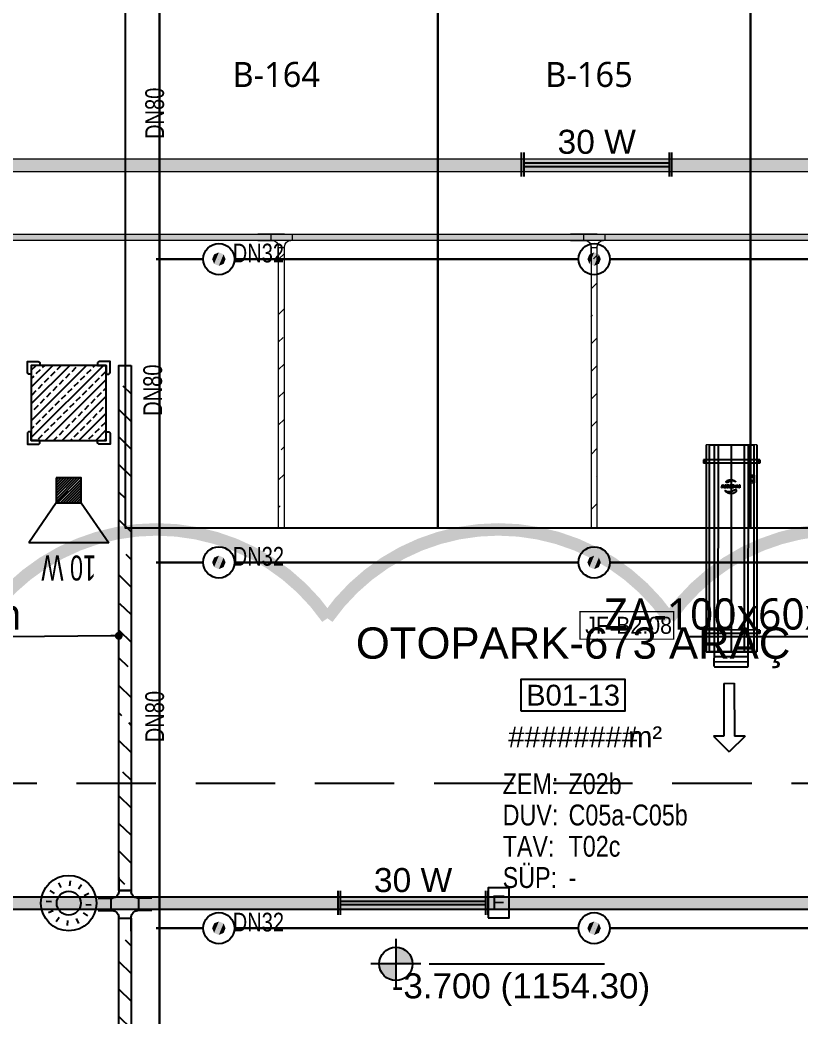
# Model space of a CAD drawing. Header units: millimetres. Extents: x -379292 to 1221486, y 92049 to 447512.
# Drawn here: x -184545 to -178301, y 235708 to 243681 of the extents above; entities that cross this region are included whole.
import ezdxf
from ezdxf import colors
from ezdxf.entities.mleader import LeaderData, LeaderLine
from ezdxf.enums import TextEntityAlignment as Align
from ezdxf.math import Vec2, Vec3

# ---------------------------------------------------------------- set-up
doc = ezdxf.new("R2010")
doc.units = ezdxf.units.MM
doc.linetypes.add('HIDDEN', pattern=[9.525, 6.35, -3.175])
for name, color, linetype in [('-M-YNGN-SPR-YUK', 7, 'Continuous'), ('-M-YNGN-ZON1-CAP-', 7, 'Continuous'), ('-M-YNGN-ZON1-SPR-', 7, 'Continuous'), ('05_HATCH CONCRETE', 141, 'Continuous'), ('05_HATCH SOLID-1', 252, 'Continuous'), ('05_MATERIAL TEXT', 112, 'Continuous'), ('05_PLAN LEVEL', 2, 'Continuous'), ('05_ROOM M2', 161, 'Continuous'), ('05_ROOM NAME', 153, 'Continuous'), ('05_ROOM NUMBER', 152, 'Continuous'), ('05_SYMBOL', 2, 'Continuous'), ('08_DEDECTOR FLASOR', 3, 'Continuous'), ('08_HORN', 4, 'Continuous'), ('08_LAMP', 4, 'Continuous'), ('08_LOUD SYSTEM', 4, 'Continuous'), ('202-A-Y-MahalAd', 141, 'Continuous'), ('AIR-J-U-355', 2, 'Continuous'), ('E_CT_ZA', 6, 'Continuous'), ('EYazı', 7, 'Continuous'), ('JF355', 2, 'Continuous')]:
    doc.layers.add(name, color=color, linetype=linetype)
for name, color, linetype, lineweight in [('-M-YNGN-ZON1', 5, 'SP', 30), ('Aironn-Kodlama', 7, 'Continuous', 0), ('E_CT_AYDINLATMA', 3, 'Continuous', 9), ('E_CT_KIRMIZI', 1, 'Continuous', 9)]:
    doc.layers.add(name, color=color, linetype=linetype, lineweight=lineweight)
doc.styles.add('CIZGI', font='tahoma.ttf', dxfattribs={"width": 0.8, "oblique": 20})
doc.styles.add('DIM', font='arial.ttf')
doc.styles.add('PIPESIZE', font='hcad.shx', dxfattribs={"width": 0.8})
doc.styles.add('SPR-NOT', font='romans.shx')
doc.styles.get("Standard").update_dxf_attribs({"font": 'segoeuil.ttf'})
doc.styles.add('TR', font='tsimpali.shx', dxfattribs={"width": 0.7})
doc.styles.add('YAZI-2', font='arial.ttf', dxfattribs={"height": 2})
doc.styles.add('YAZI-3', font='arial.ttf', dxfattribs={"height": 3})
doc.linetypes.add('SP', pattern='A,2,-0.1,["SP",CIZGI,S=0.14,R=0.2,X=0,Y=-0.07],-0.255', length=2.355)

# ---------------------------------------------------------------- blocks, each defined once
blk = doc.blocks.new('başlık')
at = {"layer": '05_MATERIAL TEXT', "style": 'DIM', "width": 0.8}
for s, p in [('ZEM:', (0, 50)), ('DUV:', (0, -100)), ('TAV:', (0, -250)), ('SÜP:', (0, -400))]:
    blk.add_text(s, height=100, dxfattribs=at).set_placement(p, align=Align.MIDDLE_LEFT)
blk = doc.blocks.new('MAHAL')
at = {"layer": '05_ROOM NUMBER'}
blk.add_lwpolyline([(-5.458, -10.749), (4.542, -10.749), (4.542, -7.749), (-5.458, -7.749)], close=True, dxfattribs=at)
at = {"layer": '05_HATCH SOLID-1', "xscale": 0.02, "yscale": 0.02, "zscale": 0.02}
blk.add_blockref('başlık', (-7.212, -18.749), dxfattribs=at)
at = {"layer": '05_MATERIAL TEXT', "style": 'DIM', "width": 0.8}
for tag, p in [('ZEMİN', (-0.891, -17.749)), ('DUVAR', (-0.891, -20.749)), ('TAVAN', (-0.891, -23.749)), ('SÜPÜRGELİK', (-0.891, -26.749))]:
    blk.add_attdef(tag, text='', height=2, dxfattribs=at).set_placement(p, align=Align.MIDDLE_LEFT)
at = {"layer": '05_ROOM M2', "insert": (6.453, -13.242), "char_height": 2, "attachment_point": 5, "style": 'YAZI-2'}
blk.add_mtext_dynamic_manual_height_columns('m²', width=6.93867, gutter_width=625, heights=[0], dxfattribs=at)
at = {"layer": '05_ROOM M2', "style": 'YAZI-2'}
blk.add_attdef('MAHALM2', text='', height=2, dxfattribs=at).set_placement((-0.458, -13.249), align=Align.MIDDLE_CENTER)
at = {"layer": '05_ROOM NAME', "style": 'YAZI-3'}
for tag, p in [('INGMAHALADI', (-0.458, 0.751)), ('TURMAHALADI', (-0.458, -4.249))]:
    blk.add_attdef(tag, text='', height=3, dxfattribs=at).set_placement(p, align=Align.MIDDLE_CENTER)
at = {"layer": '05_ROOM NUMBER', "style": 'YAZI-2'}
blk.add_attdef('MAHALNO', text='', height=2, dxfattribs=at).set_placement((-0.458, -9.249), align=Align.MIDDLE_CENTER)
blk = doc.blocks.new('202_Vida')
at = {"color": 0, "linetype": 'ByBlock', "ltscale": 0.2}
for points in [[(0.96, 0), (-0.96, 0)], [(0, 0.96), (0, -0.96)]]:
    blk.add_lwpolyline(points, dxfattribs=at)
at = {"color": 0, "linetype": 'ByBlock'}
for radius in [0.42, 0.23, 0.155]:
    blk.add_circle((0, 0), radius, dxfattribs=at)
blk = doc.blocks.new('202_Stoper')
at = {"color": 0, "linetype": 'ByBlock'}
for points in [[(-750, -30), (-750, -75), (-900, -75), (-900, 75), (-750, 75), (-750, 30)], [(750, -30), (750, -75), (900, -75), (900, 75), (750, 75), (750, 30)]]:
    blk.add_lwpolyline(points, dxfattribs=at)
blk.add_lwpolyline([(825, -30, 1), (825, 30), (-825, 30, 1), (-825, -30)], format="xyb", close=True, dxfattribs=at)
at = {"color": 0, "linetype": 'ByBlock', "yscale": 10, "zscale": 10, "rotation": 180}
for p, xscale in [((-877, 53), -10), ((-772, 53), 10), ((772, 53), -10), ((877, 53), 10)]:
    blk.add_blockref('202_Vida', p, dxfattribs=dict(at, xscale=xscale))
at = {"color": 0, "linetype": 'ByBlock', "yscale": 10, "zscale": 10}
for p, xscale in [((-877, -52), 10), ((-772, -52), -10), ((772, -52), 10), ((877, -52), -10)]:
    blk.add_blockref('202_Vida', p, dxfattribs=dict(at, xscale=xscale))
blk = doc.blocks.new('202_Mahalblok')
at = {"color": 0, "linetype": 'ByBlock', "flags": 128}
blk.add_lwpolyline([(0, 0), (0, 5000), (2500, 5000), (2500, 0)], close=True, dxfattribs=at)
at = {"color": 252}
blk.add_blockref('202_Stoper', (1250, 750), dxfattribs=at)
at = {"color": 0, "linetype": 'ByBlock', "ltscale": 25}
blk.add_attdef('MAHALNO', text='', height=200, dxfattribs=at).set_placement((1208.7, 1390), align=Align.BOTTOM_CENTER)
blk = doc.blocks.new('PLAN KOT IKILI')
at = {"layer": '05_PLAN LEVEL'}
h = blk.add_hatch(color=2, dxfattribs=at)
h.paths.add_polyline_path([(0, 2), (0, 0), (2, 0, 0.414214)])
h.paths.add_polyline_path([(0, 0), (-2, 0, 0.414214), (0, -2)])
at = {"layer": '05_PLAN LEVEL', "color": 2}
for p, q in [((0, 3), (0, -3)), ((3, 0), (-3, 0)), ((4, 0), (25, 0))]:
    blk.add_line(p, q, dxfattribs=at)
blk.add_circle((0, 0), 2, dxfattribs=at)
at = {"layer": '05_PLAN LEVEL', "style": 'YAZI-3'}
for tag, p in [('BITMISKOT', (15, 3)), ('KABAKOT', (15, -3))]:
    blk.add_attdef(tag, text='', height=3, dxfattribs=at).set_placement(p, align=Align.MIDDLE)
blk = doc.blocks.new('bariyer')
at = {"color": 8, "ltscale": 25}
blk.add_lwpolyline([(0, -70), (15, -70, 0.414214), (30, -55), (30, 30), (-55, 30, 0.414214), (-70, 15), (-70, 0), (0, 0)], format="xyb", close=True, dxfattribs=at)
blk = doc.blocks.new('OtoParkBodrumKatMimari')
at = {"layer": '05_HATCH CONCRETE'}
h = blk.add_hatch(dxfattribs=at)
h.set_pattern_fill('ANSI33', color=8, scale=15, angle=180, style=0)
h.set_pattern_definition([(225, (905000, -3e-07), (67.351921, -67.351921), []), (225, (904932.65, -3e-07), (67.351921, -67.351921), [47.625, -23.8125])])
h.paths.add_polyline_path([(62500, 140100), (61900, 140100), (61900, 139500), (62500, 139500)])
at = {"color": 5}
blk.add_lwpolyline([(62500, 140100), (61900, 140100), (61900, 139500), (62500, 139500)], close=True, dxfattribs=at)
at = {"layer": '05_SYMBOL', "color": 252, "linetype": 'HIDDEN', "ltscale": 100}
blk.add_lwpolyline([(17400, 138758.7, 0.414214), (19400, 136758.7), (128500, 136758.7, 0.414214), (130500, 138758.7), (130500, 148800, 0.414214), (128500, 150800), (19400, 150800, 0.414214), (17400, 148800), (17400, 138758.7)], format="xyb", dxfattribs=at)
at = {"layer": '05_PLAN LEVEL'}
ref = blk.add_blockref('PLAN KOT IKILI', (64815, 135313.8), dxfattribs=dict(at, xscale=66.66666666666666, yscale=66.66666666666666, zscale=66.66666666666666))
ref.add_attrib('KABAKOT', '-3.700 (1154.30)', dxfattribs={"height": 200, "style": 'YAZI-3'}).set_placement((65815, 135113.8), align=Align.MIDDLE)
at = {"layer": '05_ROOM NUMBER'}
ref = blk.add_blockref('MAHAL', (66270, 138234), dxfattribs=dict(at, xscale=83.33333333333333, yscale=83.33333333333333, zscale=83.33333333333333))
ref.add_attrib('TURMAHALADI', 'OTOPARK-673 ARAÇ', dxfattribs={"layer": '05_ROOM NAME', "height": 250, "style": 'YAZI-3'}).set_placement((66231.8, 137879.9), align=Align.MIDDLE_CENTER)
ref.add_attrib('MAHALNO', 'B01-13', dxfattribs={"height": 166.67, "style": 'YAZI-2'}).set_placement((66231.8, 137463.2), align=Align.MIDDLE_CENTER)
ref.add_attrib('MAHALM2', '########', dxfattribs={"layer": '05_ROOM M2', "height": 166.67, "style": 'YAZI-2'}).set_placement((66231.8, 137129.9), align=Align.MIDDLE_CENTER)
ref.add_attrib('ZEMİN', 'Z02b', dxfattribs={"layer": '05_MATERIAL TEXT', "height": 166.67, "style": 'DIM', "width": 0.8}).set_placement((66195.7, 136754.9), align=Align.MIDDLE_LEFT)
ref.add_attrib('DUVAR', 'C05a-C05b', dxfattribs={"layer": '05_MATERIAL TEXT', "height": 166.67, "style": 'DIM', "width": 0.8}).set_placement((66195.7, 136504.9), align=Align.MIDDLE_LEFT)
ref.add_attrib('TAVAN', 'T02c', dxfattribs={"layer": '05_MATERIAL TEXT', "height": 166.67, "style": 'DIM', "width": 0.8}).set_placement((66195.7, 136254.9), align=Align.MIDDLE_LEFT)
ref.add_attrib('SÜPÜRGELİK', '-', dxfattribs={"layer": '05_MATERIAL TEXT', "height": 166.7, "style": 'DIM', "width": 0.8}).set_placement((66195.7, 136004.9), align=Align.MIDDLE_LEFT)
at = {"layer": '05_SYMBOL', "color": 8, "xscale": -1}
blk.add_blockref('bariyer', (61900, 140100), dxfattribs=at)
at = {"layer": '05_SYMBOL', "color": 8}
blk.add_blockref('bariyer', (62500, 140100), dxfattribs=at)
at = {"layer": '05_SYMBOL', "color": 8, "rotation": 180}
blk.add_blockref('bariyer', (61900, 139500), dxfattribs=at)
at = {"layer": '05_SYMBOL', "color": 8, "xscale": -1, "rotation": 180}
blk.add_blockref('bariyer', (62500, 139500), dxfattribs=at)
at = {"layer": '202-A-Y-MahalAd', "color": 8, "ltscale": 25}
ref = blk.add_blockref('202_Mahalblok', (62650, 143800), dxfattribs=dict(at, xscale=-1, rotation=180))
ref.add_attrib('MAHALNO', 'B-164', dxfattribs={"layer": '0', "color": 0, "linetype": 'ByBlock', "ltscale": 25, "height": 200}).set_placement((63858.7, 142266.6), align=Align.BOTTOM_CENTER)
ref = blk.add_blockref('202_Mahalblok', (65150, 143800), dxfattribs=dict(at, xscale=-1, rotation=180))
ref.add_attrib('MAHALNO', 'B-165', dxfattribs={"layer": '0', "color": 0, "linetype": 'ByBlock', "ltscale": 25, "height": 200}).set_placement((66358.7, 142266.6), align=Align.BOTTOM_CENTER)
ref = blk.add_blockref('202_Mahalblok', (67650, 143800), dxfattribs=dict(at, xscale=-1, rotation=180))
ref.add_attrib('MAHALNO', 'B-166', dxfattribs={"layer": '0', "color": 0, "linetype": 'ByBlock', "ltscale": 25, "height": 200}).set_placement((68858.7, 142266.6), align=Align.BOTTOM_CENTER)
blk = doc.blocks.new('SP-C-UP-12')
at = {"ltscale": 10}
blk.add_line((0, 0), (0, 0), dxfattribs=at)
at = {"color": 1, "linetype": 'Continuous'}
blk.add_circle((0, 0), 12.5, dxfattribs=at)
at = {"ltscale": 10}
for points in [[(-5.37, 0), (-3.8, 3.8), (-3.8, -3.8), (0, 5.37)], [(-3.8, -3.8), (0, 5.37), (0, -5.37), (3.8, 3.8)], [(0, -5.37), (3.8, 3.8), (3.8, -3.8), (5.37, 0)]]:
    blk.add_solid(points, dxfattribs=at)
at = {"layer": '-M-YNGN-SPR-YUK', "style": 'SPR-NOT', "width": 0.5, "flags": 9}
for tag, p in [('YUK', (0, 17.77)), ('CAP', (0, 14.42)), ('TIP', (0.2, 10.78))]:
    blk.add_attdef(tag, text='', height=2.5, dxfattribs=at).set_placement(p, align=Align.MIDDLE_CENTER)
blk = doc.blocks.new('A$C69E769C9')
at = {"layer": '-M-YNGN-ZON1', "linetype": 'SP', "ltscale": 500}
for p, q in [((5329.84, 0), (5329.84, -2214.72)), ((5364.84, -627.22), (5327.34, -627.22)), ((5552.34, -627.22), (5389.84, -627.22)), ((5552.34, -627.22), (5664.84, -627.22)), ((5689.84, -627.22), (5964.84, -627.22)), ((5364.84, -869.72), (5327.34, -869.72)), ((5552.34, -869.72), (5389.84, -869.72)), ((5552.34, -869.72), (5664.84, -869.72)), ((5689.84, -869.72), (5964.84, -869.72)), ((5364.84, -1162.22), (5327.34, -1162.22)), ((5552.34, -1162.22), (5389.84, -1162.22)), ((5552.34, -1162.22), (5664.84, -1162.22)), ((5689.84, -1162.22), (5964.84, -1162.22))]:
    blk.add_line(p, q, dxfattribs=at)
at = {"layer": '-M-YNGN-ZON1-SPR-', "linetype": 'Continuous'}
for p in [(5377.34, -627.22), (5677.34, -627.22), (5377.34, -869.72), (5677.34, -869.72), (5377.34, -1162.22), (5677.34, -1162.22)]:
    blk.add_blockref('SP-C-UP-12', p, dxfattribs=at)
at = {"layer": '-M-YNGN-ZON1-CAP-', "ltscale": 20, "style": 'PIPESIZE', "width": 0.8}
for p in [(5326, -510.64), (5324.43, -732.02), (5326, -993.05)]:
    blk.add_text('DN80', height=15, rotation=90, dxfattribs=at).set_placement(p, align=Align.MIDDLE_CENTER)
for p in [(5408.92, -622.38), (5408.92, -864.88), (5408.92, -1157.38)]:
    blk.add_text('DN32', height=15, dxfattribs=at).set_placement(p, align=Align.MIDDLE_CENTER)
blk = doc.blocks.new('*U619')
h = blk.add_hatch()
h.set_pattern_fill('ANSI33', color=0, scale=50, angle=1, style=0)
h.paths.add_polyline_path([(-8121.8, 100), (40923.2, 100), (40923.2, 0), (-8121.8, 0)])
at = {"color": 0}
blk.add_lwpolyline([(-8121.8, 100), (40923.2, 100), (40923.2, 0), (-8121.8, 0)], close=True, dxfattribs=at)
at = {"ltscale": 25, "flags": 1}
for tag, p in [('YUKSEKLIK', (-228.6, -148.7)), ('KALINLIK', (-228.6, -213.3))]:
    blk.add_attdef(tag, p, '', height=50, dxfattribs=at)
blk = doc.blocks.new('*U653')
h = blk.add_hatch()
h.set_pattern_fill('ANSI33', color=0, scale=50, angle=1, style=0)
h.paths.add_polyline_path([(-115024.3, 100), (-249.3, 100), (-249.3, 0), (-115024.3, 0)])
at = {"color": 0}
blk.add_lwpolyline([(-115024.3, 100), (-249.3, 100), (-249.3, 0), (-115024.3, 0)], close=True, dxfattribs=at)
at = {"ltscale": 25, "flags": 1}
for tag, p in [('YUKSEKLIK', (-228.6, -148.7)), ('KALINLIK', (-228.6, -213.3))]:
    blk.add_attdef(tag, p, '', height=50, dxfattribs=at)
blk = doc.blocks.new('*U743')
h = blk.add_hatch()
h.set_pattern_fill('ANSI33', color=0, scale=50, angle=1, style=0)
h.paths.add_polyline_path([(-53157.2, 50), (112.8, 50), (112.8, 0), (-53157.2, 0)])
at = {"color": 0}
blk.add_lwpolyline([(-53157.2, 50), (112.8, 50), (112.8, 0), (-53157.2, 0)], close=True, dxfattribs=at)
at = {"ltscale": 25, "flags": 1}
for tag, p in [('YUKSEKLIK', (-228.6, -148.7)), ('KALINLIK', (-228.6, -213.3))]:
    blk.add_attdef(tag, p, '', height=50, dxfattribs=at)
blk = doc.blocks.new('*U837')
h = blk.add_hatch()
h.set_pattern_fill('ANSI33', color=0, scale=50, angle=1, style=0)
h.paths.add_polyline_path([(-4050.5, 100), (149.2, 100), (149.2, 0), (-4050.5, 0)])
at = {"color": 0}
blk.add_lwpolyline([(-4050.5, 100), (149.2, 100), (149.2, 0), (-4050.5, 0)], close=True, dxfattribs=at)
at = {"ltscale": 25, "flags": 1}
for tag, p in [('YUKSEKLIK', (-228.6, -148.7)), ('KALINLIK', (-228.6, -213.3))]:
    blk.add_attdef(tag, p, '', height=50, dxfattribs=at)
blk = doc.blocks.new('*U350')
at = {"color": 0}
for p, q in [((0, 428), (0, 314)), ((100, 428), (100, 314)), ((0, 324), (100, 324)), ((-164, 264), (-50, 264)), ((-60, 264), (-60, 164)), ((264, 264), (150, 264)), ((160, 264), (160, 164)), ((-164, 164), (-50, 164)), ((264, 164), (150, 164)), ((0, 0), (0, 114)), ((0, 104), (100, 104)), ((100, 0), (100, 114))]:
    blk.add_line(p, q, dxfattribs=at)
for centre, start, end in [((-50, 314), 270, 0), ((150, 314), 180, 270), ((-50, 114), 0, 90), ((150, 114), 90, 180)]:
    blk.add_arc(centre, 50, start, end, dxfattribs=at)
blk = doc.blocks.new('*U838')
h = blk.add_hatch()
h.set_pattern_fill('ANSI33', color=0, scale=50, angle=1, style=0)
h.paths.add_polyline_path([(-4231.1, 100), (-50.8, 100), (-50.8, 0), (-4231.1, 0)])
at = {"color": 0}
blk.add_lwpolyline([(-4231.1, 100), (-50.8, 100), (-50.8, 0), (-4231.1, 0)], close=True, dxfattribs=at)
at = {"ltscale": 25, "flags": 1}
for tag, p in [('YUKSEKLIK', (-228.6, -148.7)), ('KALINLIK', (-228.6, -213.3))]:
    blk.add_attdef(tag, p, '', height=50, dxfattribs=at)
blk = doc.blocks.new('*U977')
h = blk.add_hatch()
h.set_pattern_fill('ANSI33', color=0, scale=50, angle=1, style=0)
h.paths.add_polyline_path([(-56035.7, 100), (-895.3, 100), (-895.3, 0), (-56035.7, 0)])
at = {"color": 0}
blk.add_lwpolyline([(-56035.7, 100), (-895.3, 100), (-895.3, 0), (-56035.7, 0)], close=True, dxfattribs=at)
at = {"ltscale": 25, "flags": 1}
for tag, p in [('YUKSEKLIK', (-228.6, -148.7)), ('KALINLIK', (-228.6, -213.3))]:
    blk.add_attdef(tag, p, '', height=50, dxfattribs=at)
blk = doc.blocks.new('_DOT')
at = {"color": 0, "linetype": 'ByBlock'}
blk.add_line((-0.5, 0), (-1, 0), dxfattribs=at)
at = {"color": 0, "linetype": 'ByBlock', "const_width": 0.5}
blk.add_lwpolyline([(-0.25, 0, 1), (0.25, 0, 1)], format="xyb", close=True, dxfattribs=at)
blk = doc.blocks.new('40 W SIVA ÜSTÜ ETANJ LED 50')
at = {"layer": '08_LAMP'}
for p, q in [((-625, -100), (-625, 100)), ((-605, -100), (-605, 100)), ((605, -100), (605, 100)), ((625, -100), (625, 100)), ((-605, 15), (605, 15)), ((-605, -15), (605, -15))]:
    blk.add_line(p, q, dxfattribs=at)
at = {"layer": '08_LAMP', "color": 2, "style": 'YAZI-2'}
blk.add_text('30 W', height=200, dxfattribs=at).set_placement((0, 90), align=Align.CENTER)
blk = doc.blocks.new('40 W SIVA ÜSTÜ ETANJ LED E 50')
at = {"layer": '08_LAMP'}
for p, q in [((-625, -100), (-625, 100)), ((-605, -100), (-605, 100)), ((605, -100), (605, 100)), ((625, -100), (625, 100)), ((-605, 15), (605, 15)), ((-605, -15), (605, -15))]:
    blk.add_line(p, q, dxfattribs=at)
blk.add_lwpolyline([(625, -125), (800, -125), (800, 125), (625, 125)], close=True, dxfattribs=at)
at = {"layer": '08_LAMP', "color": 2, "style": 'YAZI-2'}
blk.add_text('30 W', height=200, dxfattribs=at).set_placement((0, 90), align=Align.CENTER)
blk.add_text('E', height=125, dxfattribs=at).set_placement((712.5, 0), align=Align.MIDDLE)
blk = doc.blocks.new('KORNA ORT TAVAN')
at = {"layer": '08_HORN', "color": 3}
for p, q in [((-60.2, 124), (-78.6, 161.8)), ((9.8, 137.5), (12.8, 179.4)), ((-114.2, 77.3), (-148.9, 100.8)), ((77.3, 114.2), (100.8, 148.9)), ((-137.5, 9.8), (-179.4, 12.8)), ((124, 60.2), (161.8, 78.6)), ((-124, -60.2), (-161.8, -78.6)), ((114.2, -77.3), (148.9, -100.8)), ((137.5, -9.8), (179.4, -12.8)), ((-77.3, -114.2), (-100.8, -148.9)), ((-9.8, -137.5), (-12.8, -179.4)), ((60.2, -124), (78.6, -161.8))]:
    blk.add_line(p, q, dxfattribs=at)
at = {"layer": '08_HORN', "color": 1}
for major_axis, start_param, end_param in [((0, 221.8), 4.712358, 10.995543), ((0, 95.8), -1.570763777940356, 4.712421529239229)]:
    blk.add_ellipse((0, 0), major_axis=major_axis, ratio=1, start_param=start_param, end_param=end_param, dxfattribs=at)
blk = doc.blocks.new('15 W HORN 100_HARİCİ TİP')
at = {"layer": '08_LOUD SYSTEM'}
h = blk.add_hatch(dxfattribs=at)
h.set_pattern_fill('ANSI31', color=2, scale=4.8)
h.set_pattern_definition([(45, (-341645.439, -380325.335), (-10.77630735, 10.77630735), [])])
h.paths.add_polyline_path([(-100, 0), (100, 0), (100, 200), (-100, 200)])
at = {"layer": '08_LOUD SYSTEM', "ltscale": 2}
for p, q in [((-320, 520), (320, 520)), ((-100, 200), (-320, 520)), ((100, 200), (320, 520))]:
    blk.add_line(p, q, dxfattribs=at)
at = {"layer": '08_LOUD SYSTEM'}
blk.add_lwpolyline([(100, 0), (100, 200), (-100, 200), (-100, 0)], close=True, dxfattribs=at)
at = {"layer": '08_LOUD SYSTEM', "color": 2, "ltscale": 2, "style": 'TR', "width": 0.7}
blk.add_text('10 W', height=200, dxfattribs=at).set_placement((0, 620), align=Align.CENTER)
blk = doc.blocks.new('ju355')
at = {"layer": 'AIR-J-U-355', "color": 2, "linetype": 'Continuous'}
for p, q in [((82.74, 20.07), (-82.86, 20.07)), ((-82.86, 20.07), (-82.86, -20.52)), ((-68.05, -18.28), (-68.04, 22.31)), ((-68.05, -22.74), (-68.04, 22.31)), ((-65.31, 22.31), (-68.04, 22.31)), ((-65.31, 22.31), (-68.04, 22.31)), ((-65.33, -22.74), (-65.31, 22.31)), ((67.97, -22.8), (67.99, 22.25)), ((70.71, 22.25), (67.99, 22.25)), ((70.69, -22.8), (70.71, 22.25)), ((-94.86, 12.71), (-94.87, -12.51)), ((-94.84, 12.93), (-94.86, 12.82)), ((-94.86, 12.82), (-94.86, 12.71)), ((-94.82, 13.03), (-94.84, 12.93)), ((-94.79, 13.13), (-94.82, 13.03)), ((-94.76, 13.23), (-94.79, 13.13)), ((-94.71, 13.32), (-94.76, 13.23)), ((-94.66, 13.41), (-94.71, 13.32)), ((-94.6, 13.48), (-94.66, 13.41)), ((-94.53, 13.56), (-94.6, 13.48)), ((-94.46, 13.62), (-94.53, 13.56)), ((-94.39, 13.67), (-94.46, 13.62)), ((-94.31, 13.72), (-94.39, 13.67)), ((-94.23, 13.76), (-94.31, 13.72)), ((-94.14, 13.78), (-94.23, 13.76)), ((-94.05, 13.8), (-94.14, 13.78)), ((-93.97, 13.8), (-94.05, 13.8)), ((-92.63, 13.8), (-93.97, 13.8)), ((-92.63, 13.8), (-93.97, 13.8)), ((-92.63, 13.8), (-93.97, 13.8)), ((-92.6, 13.8), (-93.93, 13.8)), ((-92.6, 13.8), (-93.93, 13.8)), ((-92.6, 13.8), (-93.93, 13.8)), ((-82.86, 13.79), (-92.6, 13.8)), ((-90.91, -13.6), (-90.9, 13.8)), ((-90.91, -13.6), (-90.9, 13.8)), ((-90.91, -13.6), (-90.9, 13.8)), ((-86.85, -13.61), (-86.83, 13.87)), ((82.73, 13.62), (-82.73, 13.79)), ((-82.73, 10.49), (82.87, 10.32)), ((82.73, -0.03), (-82.73, 0.03)), ((48.35, 4.19), (48.36, 4.88)), ((50.69, 4.18), (48.35, 4.19)), ((48.35, 3.58), (50.68, 3.59)), ((48.35, 2.87), (48.35, 3.58)), ((48.35, 2.23), (49.27, 2.88)), ((49.27, 2.88), (48.35, 2.87)), ((48.36, 1.42), (48.35, 2.23)), ((48.36, 7.19), (48.38, 7.93)), ((48.77, 7.02), (48.36, 7.19)), ((48.36, 4.88), (50.7, 4.87)), ((49.32, 2.22), (48.36, 1.42)), ((50.71, 6.17), (48.37, 5.16)), ((48.37, 5.91), (48.77, 6.08)), ((48.37, 5.16), (48.37, 5.91)), ((48.38, 7.93), (50.71, 6.93)), ((48.77, 6.08), (48.77, 7.02)), ((49.25, 6.85), (49.94, 6.55)), ((49.25, 6.26), (49.25, 6.85)), ((49.94, 6.55), (49.25, 6.26)), ((49.65, 2.63), (49.65, 2.9)), ((49.65, 2.9), (50.23, 2.9)), ((49.88, 1.63), (49.87, 1.63)), ((50.23, 2.9), (50.2, 2.6)), ((50.68, 3.59), (50.69, 2.3)), ((50.7, 4.87), (50.69, 4.18)), ((50.71, 6.93), (50.71, 6.17)), ((48.34, -1.68), (50.69, -1.71)), ((48.34, -2.08), (48.34, -1.68)), ((49.99, -2.1), (48.34, -2.08)), ((48.34, -4.82), (48.35, -4.42)), ((50, -4.84), (48.34, -4.82)), ((48.35, -4.42), (50.69, -4.45)), ((48.37, -4), (48.38, -3.75)), ((50.66, -4.03), (48.37, -4)), ((48.38, -3.75), (49.99, -2.1)), ((48.38, -6.49), (50, -4.84)), ((48.38, -6.74), (48.38, -6.49)), ((50.66, -6.77), (48.38, -6.74)), ((50.68, -1.95), (49.03, -3.64)), ((49.03, -3.64), (50.66, -3.66)), ((50.69, -4.68), (49.03, -6.38)), ((49.03, -6.38), (50.66, -6.4)), ((50.66, -6.4), (50.66, -6.77)), ((50.69, -1.71), (50.68, -1.95)), ((50.69, -4.45), (50.69, -4.68)), ((50.81, -1.39), (50.8, -1.76)), ((-94.87, -12.51), (-94.87, -12.62)), ((-94.87, -12.62), (-94.85, -12.72)), ((-94.85, -12.72), (-94.83, -12.83)), ((-94.83, -12.83), (-94.8, -12.93)), ((-94.8, -12.93), (-94.77, -13.03)), ((-94.77, -13.03), (-94.72, -13.12)), ((-94.72, -13.12), (-94.67, -13.2)), ((-94.67, -13.2), (-94.61, -13.28)), ((-94.61, -13.28), (-94.54, -13.35)), ((-94.54, -13.35), (-94.47, -13.42)), ((-94.47, -13.42), (-94.4, -13.47)), ((-94.4, -13.47), (-94.32, -13.52)), ((-94.32, -13.52), (-94.24, -13.56)), ((-94.24, -13.56), (-94.15, -13.58)), ((-94.15, -13.58), (-94.07, -13.6)), ((-94.07, -13.6), (-93.98, -13.6)), ((-93.98, -13.6), (-92.64, -13.6)), ((-93.98, -13.6), (-92.64, -13.6)), ((-93.98, -13.6), (-92.64, -13.6)), ((-93.95, -13.6), (-92.61, -13.6)), ((-93.95, -13.6), (-92.61, -13.6)), ((-93.95, -13.6), (-92.61, -13.6)), ((-92.61, -13.6), (-82.87, -13.61)), ((82.86, -10.44), (-82.73, -10.33)), ((-82.61, -13.64), (82.72, -13.71)), ((82.74, -20.57), (-82.86, -20.52)), ((-65.33, -22.74), (-68.05, -22.74)), ((70.69, -22.8), (67.97, -22.8))]:
    blk.add_line(p, q, dxfattribs=at)
at = {"layer": 'AIR-J-U-355', "color": 2, "lineweight": 13, "ltscale": 0.005}
for p, q in [((82.73, -20.57), (82.74, 20.07)), ((58.53, -15.31), (52.44, -15.31)), ((52.44, -15.31), (52.44, -18.93)), ((58.53, -18.93), (58.53, -15.31)), ((52.44, -18.93), (58.53, -18.93))]:
    blk.add_line(p, q, dxfattribs=at)
at = {"layer": 'AIR-J-U-355', "color": 2}
for p, q in [((-150.24, 14.31), (-162.86, 1.58)), ((-150.21, 5.86), (-150.24, 14.31)), ((-150.13, -11.03), (-162.86, 1.58)), ((-107.97, 6.05), (-150.21, 5.86)), ((-107.97, 6.05), (-107.94, -2.39)), ((-107.94, -2.39), (-150.17, -2.58)), ((-150.13, -11.03), (-150.17, -2.58))]:
    blk.add_line(p, q, dxfattribs=at)
at = {"layer": 'AIR-J-U-355', "color": 2, "linetype": 'Continuous'}
for centre, radius in [((-66.68, 21.31), 0.354), ((-66.68, 21.31), 0.354), ((69.35, 21.24), 0.354), ((-66.69, -21.61), 0.354), ((-66.69, -21.61), 0.354), ((54.01, -17.13), 0.599), ((54.01, -17.13), 0.599), ((56.96, -17.13), 0.599), ((56.96, -17.13), 0.599), ((69.33, -21.67), 0.354), ((69.33, -21.67), 0.354)]:
    blk.add_circle(centre, radius, dxfattribs=at)
for centre, radius, start, end in [((49.96, 2.27), 0.645, 184.06361, 262.32592), ((49.93, 2.61), 0.274, 177.3972, 357.3972), ((49.97, 2.34), 0.72, 262.32592, 356.70667)]:
    blk.add_arc(centre, radius, start, end, dxfattribs=at)
at = {"layer": 'AIR-J-U-355', "color": 2, "linetype": 'Continuous', "extrusion": (0, 0, -1)}
for major_axis, ratio in [((-0.01, -1.36), 0.908445), ((0.006, 0.985), 0.934933)]:
    blk.add_ellipse((49.55, -0.11), major_axis=major_axis, ratio=ratio, dxfattribs=at)
at = {"layer": 'AIR-J-U-355', "color": 2, "linetype": 'Continuous'}
for points, knots in [([(46.11, 4.99), (46.12, 4.99), (46.13, 5), (46.15, 5), (46.15, 5), (46.16, 4.99), (46.16, 4.99), (46.17, 4.99), (46.17, 4.98), (46.17, 4.97), (46.16, 4.95), (46.15, 4.91), (46.08, 4.78), (45.93, 4.56), (45.74, 4.28), (45.58, 4.04), (45.4, 3.68), (45.26, 3.14), (45.11, 2.43), (45.02, 1.65), (45.13, 0.83), (45.39, -0.07), (45.8, -1.01), (46.23, -1.77), (46.48, -2.38), (46.62, -2.79), (46.74, -3.2), (46.79, -3.61), (46.72, -3.97), (46.53, -4.26), (46.19, -4.34), (45.8, -4.28), (45.43, -4.02), (45.11, -3.65), (44.72, -3.05), (44.33, -2.14), (44.04, -0.92), (43.96, 0.25), (44.05, 1.27), (44.24, 2.12), (44.51, 2.9), (44.87, 3.6), (45.25, 4.19), (45.62, 4.61), (45.88, 4.83), (46.02, 4.93), (46.08, 4.97), (46.11, 4.99)], [0, 0, 0, 0, 0.001347, 0.00172, 0.002023, 0.002244, 0.002452, 0.002667, 0.002909, 0.00347, 0.004196, 0.005682, 0.009311, 0.025522, 0.043378, 0.057014, 0.067583, 0.10026, 0.136315, 0.170769, 0.211631, 0.252886, 0.304984, 0.357144, 0.377587, 0.398124, 0.41882, 0.439365, 0.455344, 0.470785, 0.486346, 0.502438, 0.525763, 0.549141, 0.572313, 0.626971, 0.689072, 0.751245, 0.792637, 0.834146, 0.875615, 0.910287, 0.945553, 0.97619, 0.989254, 0.994701, 1, 1, 1, 1]), ([(53.1, -3.49), (53.25, -3.25), (53.54, -2.77), (53.81, -1.96), (53.95, -1.12), (53.92, -0.27), (53.68, 0.58), (53.32, 1.4), (52.96, 2.08), (52.73, 2.63), (52.61, 3.01), (52.53, 3.34), (52.54, 3.53), (52.54, 3.61)], [0, 0, 0, 0, 0.112581, 0.224936, 0.337491, 0.449603, 0.562299, 0.686336, 0.807829, 0.865935, 0.925918, 0.967783, 1, 1, 1, 1]), ([(52.54, 3.61), (52.55, 3.66), (52.57, 3.77), (52.7, 3.92), (52.91, 4.03), (53.16, 4.06), (53.45, 3.97), (53.74, 3.72), (54.02, 3.37), (54.31, 2.86), (54.58, 2.17), (54.77, 1.3), (54.81, 0.41), (54.77, -0.51), (54.56, -1.45), (54.2, -2.21), (53.86, -2.79), (53.54, -3.21), (53.25, -3.4), (53.1, -3.49)], [0, 0, 0, 0, 0.0168256, 0.0323617, 0.0637267, 0.0873303, 0.1103993, 0.1581358, 0.2050378, 0.2514942, 0.3451779, 0.4385235, 0.532065, 0.625912, 0.7301372, 0.8352318, 0.8905608, 0.9450754, 1, 1, 1, 1])]:
    blk.add_open_spline(points, degree=3, knots=knots, dxfattribs=at)
blk = doc.blocks.new('DZFDGHFÜ')
at = {"layer": 'JF355'}
blk.add_lwpolyline([(24084.36, 6568.29), (24119.86, 6568.29), (24119.86, 6402.69), (24084.36, 6402.69), (24084.36, 6568.29)], dxfattribs=at)
at = {"layer": 'AIR-J-U-355', "rotation": 270}
blk.add_blockref('ju355', (24102.36, 6485.57), dxfattribs=at)
blk = doc.blocks.new('*U545')
h = blk.add_hatch()
h.set_pattern_fill('ANSI33', color=0, scale=50, angle=1, style=0)
h.paths.add_polyline_path([(-2601.3, 50), (-361.2, 50), (-361.2, 0), (-2601.3, 0)])
at = {"color": 0}
blk.add_lwpolyline([(-2601.3, 50), (-361.2, 50), (-361.2, 0), (-2601.3, 0)], close=True, dxfattribs=at)
at = {"ltscale": 25, "flags": 1}
for tag, p in [('YUKSEKLIK', (-228.6, -148.7)), ('KALINLIK', (-228.6, -213.3))]:
    blk.add_attdef(tag, p, '', height=50, dxfattribs=at)
blk = doc.blocks.new('*U127')
at = {"color": 0}
for p, q in [((214, 214), (-164, 214)), ((-164, 164), (-50, 164)), ((-60, 214), (-60, 164)), ((0, 214), (214, 214)), ((214, 164), (100, 164)), ((110, 214), (110, 164)), ((0, 0), (0, 114)), ((0, 104), (50, 104)), ((50, 0), (50, 114))]:
    blk.add_line(p, q, dxfattribs=at)
for centre, start, end in [((-50, 114), 0, 90), ((100, 114), 90, 180)]:
    blk.add_arc(centre, 50, start, end, dxfattribs=at)

msp = doc.modelspace()

# ---------------------------------------------------------------- block references
at = {"color": 8}
msp.add_blockref('OtoParkBodrumKatMimari', (-246354.8, 100818.8), dxfattribs=at)

# ---------------------------------------------------------------- next in the draw order: linework, layer by layer
at = {"color": 30, "const_width": 100}
msp.add_lwpolyline([(-228529.4, 238896.3, -0.520567), (-225797.5, 238896.3, -0.520567), (-223065.6, 238896.3, -0.520567), (-220333.7, 238896.3, -0.520567), (-217601.9, 238896.3, -0.520567), (-214870, 238896.3, -0.520567), (-212138.1, 238896.3, -0.520567), (-209406.2, 238896.3, -0.520567), (-206674.3, 238896.3, -0.520567), (-203942.4, 238896.3, -0.520567), (-201210.5, 238896.3, -0.520567), (-198478.6, 238896.3, -0.520567), (-195746.7, 238896.3, -0.520567), (-193014.8, 238896.3, -0.520567), (-190282.9, 238896.3, -0.520567), (-187551, 238896.3, -0.520567), (-184819.1, 238896.3, -0.520567), (-182087.3, 238896.3, -0.520567), (-179355.4, 238896.3, -0.520567), (-176623.5, 238896.3, -0.520567), (-173891.6, 238896.3, -0.520567)], format="xyb", dxfattribs=at)
at = {"layer": 'Aironn-Kodlama', "color": 7, "const_width": 10}
msp.add_lwpolyline([(-180068.2, 238950), (-180068.2, 238730), (-179318.2, 238730), (-179318.2, 238950)], close=True, dxfattribs=at)

# ---------------------------------------------------------------- next in the draw order: block references
at = {"layer": '-M-YNGN-ZON1', "ltscale": 25, "xscale": 10, "yscale": 10, "zscale": 10}
msp.add_blockref('A$C69E769C9', (-236728.2, 248041), dxfattribs=at)
at = {"layer": '08_DEDECTOR FLASOR'}
msp.add_blockref('KORNA ORT TAVAN', (-184154.8, 236618.8), dxfattribs=at)
at = {"layer": '08_LAMP', "xscale": 0.96, "yscale": 0.96, "zscale": 0.96}
for name, p in [('40 W SIVA ÜSTÜ ETANJ LED 50', (-179934.2, 242524.5)), ('40 W SIVA ÜSTÜ ETANJ LED E 50', (-181402.1, 236621.2))]:
    msp.add_blockref(name, p, dxfattribs=at)
at = {"layer": '08_LOUD SYSTEM', "rotation": 180}
msp.add_blockref('15 W HORN 100_HARİCİ TİP', (-184154.8, 240018.8), dxfattribs=at)
at = {"layer": 'AIR-J-U-355', "xscale": 10, "yscale": 10, "zscale": 10, "rotation": 180}
msp.add_blockref('DZFDGHFÜ', (62165, 304311.9), dxfattribs=at)
at = {"layer": 'E_CT_AYDINLATMA', "xscale": -1, "rotation": 180}
msp.add_blockref('*U619', (-216378.1, 242568.8), dxfattribs=at)
at = {"layer": 'E_CT_AYDINLATMA', "rotation": 180}
msp.add_blockref('*U977', (-230500.1, 236668.8), dxfattribs=at)
at = {"layer": 'E_CT_KIRMIZI', "color": 1, "rotation": 180}
msp.add_blockref('*U743', (-229692.1, 241968.9), dxfattribs=at)
at = {"layer": 'E_CT_KIRMIZI', "color": 2, "xscale": -1}
for p in [(-182429.8, 241754.9), (-179929.8, 241754.9)]:
    msp.add_blockref('*U127', p, dxfattribs=at)
at = {"layer": 'E_CT_KIRMIZI', "color": 1, "xscale": -1, "rotation": 270}
for p in [(-182479.8, 242220.1), (-179979.8, 242220.1)]:
    msp.add_blockref('*U545', p, dxfattribs=at)
at = {"layer": 'E_CT_ZA', "color": 112}
for name, p, rotation in [('*U837', (-183754.8, 236868.3), 270), ('*U653', (-230054.1, 236668.8), 180), ('*U838', (-183654.8, 236549.9), 90)]:
    msp.add_blockref(name, p, dxfattribs=dict(at, rotation=rotation))
at = {"layer": 'E_CT_ZA', "color": 2, "xscale": -1, "rotation": 180}
msp.add_blockref('*U350', (-183754.8, 236823.1), dxfattribs=at)

# ---------------------------------------------------------------- next in the draw order: texts
at = {"layer": 'Aironn-Kodlama', "color": 3, "insert": (-180026, 238908.8), "char_height": 136, "width": 710.456, "attachment_point": 1, "rotation": 359.96186}
msp.add_mtext('{\\fArial|b0|i0|c0|p18;\\W0.9;\\C7;JF-B\\fArial|b0|i0|c162|p18;2\\fArial|b0|i0|c0|p18;.0\\fArial|b0|i0|c162|p18;8}', dxfattribs=at)

# ---------------------------------------------------------------- next in the draw order: leaders
at = {"layer": 'EYazı', "color": 7}
ml = msp.add_multileader_mtext('Standard', dxfattribs=at)
ml.set_content('ZA-100x60x1,5mm', color=7)
ml.set_leader_properties(color=1)
ml.set_arrow_properties(name='DOT')
ml.build(insert=Vec2(0, 0))
ml.multileader.update_dxf_attribs({"text_left_attachment_type": 6, "text_right_attachment_type": 6, "dogleg_length": 50, "arrow_head_size": 62.5})
ctx = ml.context
ctx.base_point, ctx.char_height, ctx.arrow_head_size, ctx.landing_gap_size, ctx.plane_origin = Vec3(-187399.1, 238749.5), 250, 62.5, 25, Vec3(-185206.9, 238705.8)
ctx.left_attachment, ctx.right_attachment = 6, 6
notes = []
notes.append((ctx, [(0, (1, 1, 0), (-184612.1, 238749.5), (-1, 0), 62.5, [(0, [(-183754.8, 238756.2)], 0, [])])]))
ctx.mtext.insert, ctx.mtext.width, ctx.mtext.defined_height, ctx.mtext.line_spacing_style, ctx.mtext.flow_direction = Vec3(-187374.1, 239056.2), 2000, 439.9, 2, 5
ml = msp.add_multileader_mtext('Standard', dxfattribs=at)
ml.set_content('ZA-100x60x1,5mm', color=7)
ml.set_leader_properties(color=1)
ml.set_arrow_properties(name='DOT')
ml.build(insert=Vec2(0, 0))
ml.multileader.update_dxf_attribs({"text_left_attachment_type": 6, "text_right_attachment_type": 6, "dogleg_length": 50, "arrow_head_size": 62.5})
ctx = ml.context
ctx.base_point, ctx.char_height, ctx.arrow_head_size, ctx.landing_gap_size, ctx.plane_origin = Vec3(-179899.1, 238749.5), 250, 62.5, 25, Vec3(-177706.9, 238705.8)
ctx.left_attachment, ctx.right_attachment = 6, 6
notes.append((ctx, [(0, (1, 1, 0), (-177112.1, 238749.5), (-1, 0), 62.5, [(0, [(-176254.8, 238756.2)], 0, [])])]))
ctx.mtext.insert, ctx.mtext.width, ctx.mtext.defined_height, ctx.mtext.line_spacing_style, ctx.mtext.flow_direction = Vec3(-179874.1, 239056.2), 2000, 439.9, 2, 5
for ctx, leaders in notes:
    for number, flags, end, landing, length, lines in leaders:
        leader = LeaderData()
        leader.index, (leader.has_last_leader_line, leader.has_dogleg_vector, leader.attachment_direction) = number, flags
        leader.last_leader_point, leader.dogleg_vector, leader.dogleg_length = Vec3(end), Vec3(landing), length
        for number, points, colour, breaks in lines:
            line = LeaderLine()
            line.index, line.vertices, line.color, line.breaks = number, Vec3.list(points), colors.encode_raw_color(colour), breaks
            leader.lines.append(line)
        ctx.leaders.append(leader)

doc.saveas('drawing.dxf')
